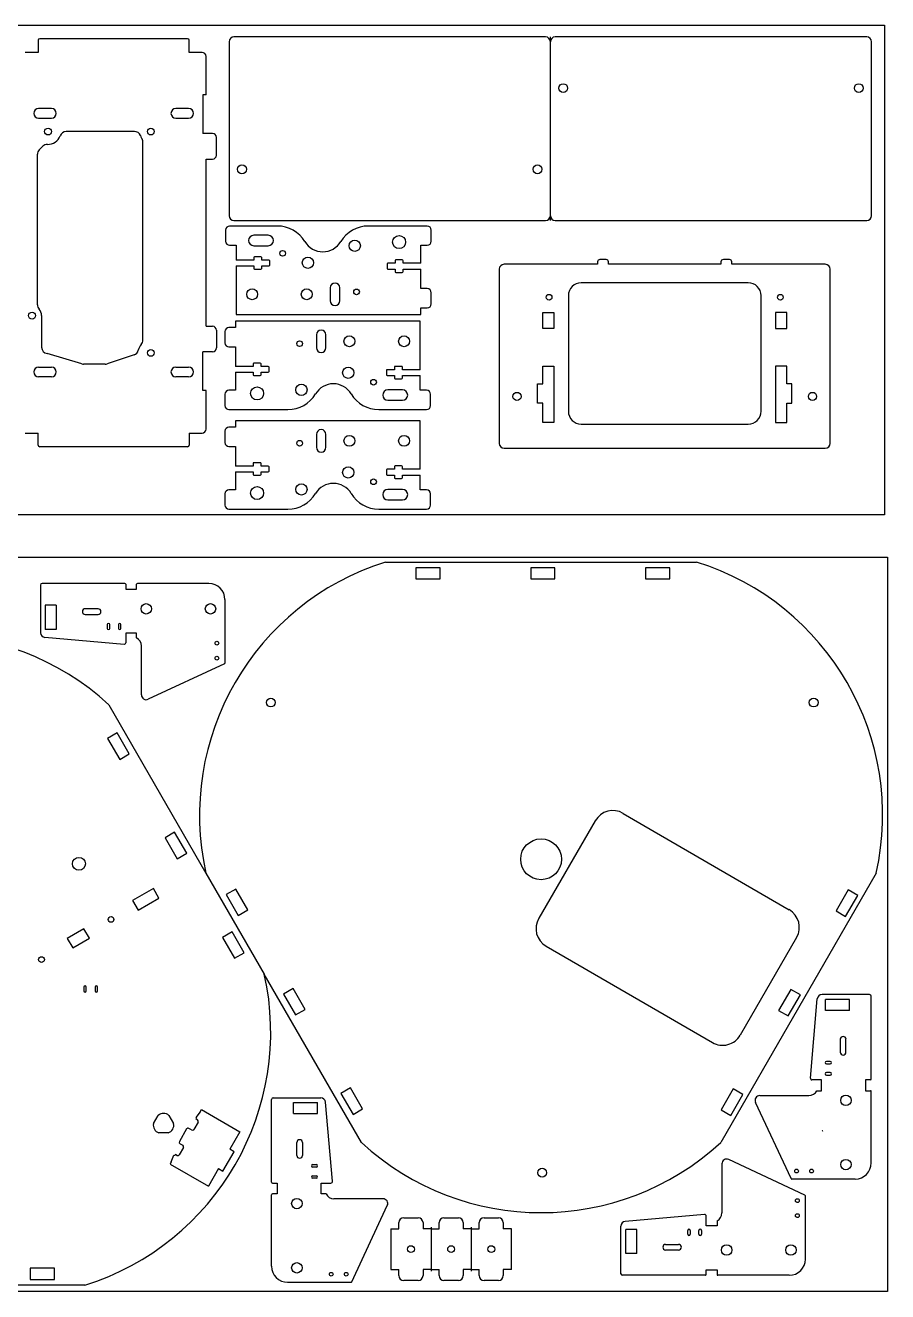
# Model space of a CAD drawing. Header units: inches. Extents: x 81 to 900, y 270 to 1898.
# Drawn here: x 363 to 900, y 1110 to 1898 of the extents above; entities that cross this region are included whole.
import ezdxf

# ---------------------------------------------------------------- set-up
doc = ezdxf.new("R2010")
doc.units = ezdxf.units.IN
doc.header["$MEASUREMENT"] = 0
doc.linetypes.add('Continuous2', pattern=[0])
doc.layers.add('68351 TABLE', color=1, linetype='Continuous')

msp = doc.modelspace()

# ---------------------------------------------------------------- linework, layer by layer
at = {"color": 1, "linetype": 'Continuous2', "lineweight": -3, "true_color": 0xff0000}
for p, q in [((487.11, 1540.94), (487.11, 1501.44)), ((486.83, 1500.99), (439.38, 1478.86)), ((839.54, 1180.46), (817.41, 1227.9)), ((848.19, 1170.2), (800.74, 1192.32)), ((879.49, 1180.17), (839.99, 1180.17)), ((848.48, 1130.24), (848.48, 1169.74)), ((566.08, 1116.2), (588.2, 1163.65)), ((526.13, 1115.91), (565.63, 1115.91))]:
    msp.add_line(p, q, dxfattribs=at)
at = {"color": 2, "linetype": 'Continuous2', "lineweight": -3, "true_color": 0xffff00}
msp.add_circle((683.93, 1379.26), 12.7, dxfattribs=at)
at = {"color": 1, "linetype": 'Continuous2', "lineweight": -3, "true_color": 0xff0000}
for centre, radius, start, end in [((438.11, 1481.58), 3, 180, 295), ((820.13, 1229.17), 3, 90, 205), ((799.48, 1189.6), 3, 65, 180), ((585.48, 1164.91), 3, 335, 90), ((847.98, 1169.74), 0.5, 0, 65), ((565.63, 1116.41), 0.5, 270, 335)]:
    msp.add_arc(centre, radius, start, end, dxfattribs=at)
at = {"layer": '68351 TABLE', "color": 2, "linetype": 'Continuous2', "lineweight": -3, "true_color": 0xffff00}
for p, q in [((84.99, 1898.46), (897.79, 1898.46)), ((897.79, 1898.46), (897.79, 1593.66)), ((897.79, 1593.66), (84.99, 1593.66)), ((86.91, 1567.26), (899.71, 1567.26)), ((899.71, 1567.26), (899.71, 1110.06)), ((899.71, 1110.06), (86.91, 1110.06))]:
    msp.add_line(p, q, dxfattribs=at)
at = {"layer": '68351 TABLE', "color": 1, "linetype": 'Continuous2', "lineweight": -3, "true_color": 0xff0000}
for p, q in [((370.83, 1889.13), (370.83, 1881.63)), ((463.83, 1890.13), (371.83, 1890.13)), ((464.83, 1881.63), (464.83, 1889.13)), ((489.71, 1888.22), (489.71, 1779.92)), ((686.71, 1891.22), (492.71, 1891.22)), ((886.71, 1891.22), (692.71, 1891.22)), ((889.71, 1779.92), (889.71, 1888.22)), ((370.83, 1881.63), (362.83, 1881.63)), ((472.83, 1881.63), (464.83, 1881.63)), ((475.33, 1855.13), (475.33, 1879.13)), ((475.33, 1855.13), (473.33, 1855.13)), ((473.33, 1855.13), (473.33, 1831.13)), ((479.33, 1831.13), (473.33, 1831.13)), ((481.83, 1817.63), (481.83, 1828.63)), ((475.33, 1815.13), (479.33, 1815.13)), ((475.33, 1711.13), (475.33, 1815.13)), ((492.71, 1776.92), (686.71, 1776.92)), ((692.71, 1776.92), (886.71, 1776.92)), ((487.54, 1771.01), (487.54, 1764.01)), ((519.76, 1773.51), (490.04, 1773.51)), ((613.04, 1773.51), (576.33, 1773.51)), ((615.54, 1764.01), (615.54, 1771.01)), ((490.04, 1761.51), (494.04, 1761.51)), ((494.04, 1761.51), (494.04, 1752.29)), ((609.04, 1761.51), (613.04, 1761.51)), ((609.04, 1750.29), (609.04, 1761.51)), ((505.04, 1752.29), (494.04, 1752.29)), ((505.04, 1753.87), (505.04, 1752.29)), ((509.54, 1754.37), (505.54, 1754.37)), ((510.04, 1752.29), (510.04, 1753.87)), ((514.54, 1752.29), (510.04, 1752.29)), ((515.04, 1749.24), (515.04, 1751.79)), ((593.04, 1750.29), (588.54, 1750.29)), ((593.04, 1751.87), (593.04, 1750.29)), ((597.54, 1752.37), (593.54, 1752.37)), ((598.04, 1750.29), (598.04, 1751.87)), ((609.04, 1750.29), (598.04, 1750.29)), ((719.1, 1751.17), (719.1, 1749.67)), ((724.4, 1752.67), (720.6, 1752.67)), ((725.9, 1749.67), (725.9, 1751.17)), ((795.9, 1751.17), (795.9, 1749.67)), ((801.2, 1752.67), (797.4, 1752.67)), ((802.7, 1749.67), (802.7, 1751.17)), ((494.04, 1748.74), (505.04, 1748.74)), ((494.04, 1748.74), (494.04, 1718.51)), ((505.04, 1748.74), (505.04, 1747.15)), ((505.54, 1746.65), (509.54, 1746.65)), ((510.04, 1747.15), (510.04, 1748.74)), ((510.04, 1748.74), (514.54, 1748.74)), ((588.04, 1749.79), (588.04, 1747.24)), ((588.54, 1746.74), (593.04, 1746.74)), ((593.04, 1746.74), (593.04, 1745.15)), ((593.54, 1744.65), (597.54, 1744.65)), ((598.04, 1745.15), (598.04, 1746.74)), ((598.04, 1746.74), (609.04, 1746.74)), ((609.04, 1734.51), (609.04, 1746.74)), ((657.9, 1746.67), (657.9, 1638.17)), ((719.1, 1749.67), (660.9, 1749.67)), ((795.9, 1749.67), (725.9, 1749.67)), ((860.9, 1749.67), (802.7, 1749.67)), ((863.9, 1638.17), (863.9, 1746.67)), ((613.04, 1734.51), (609.04, 1734.51)), ((615.54, 1725.01), (615.54, 1732.01)), ((609.04, 1722.51), (613.04, 1722.51)), ((609.04, 1718.51), (609.04, 1722.51)), ((475.33, 1711.13), (479.33, 1711.13)), ((608.62, 1714.27), (493.62, 1714.27)), ((493.62, 1714.27), (493.62, 1710.27)), ((494.04, 1718.51), (609.04, 1718.51)), ((608.62, 1684.04), (608.62, 1714.27)), ((481.83, 1708.63), (481.83, 1697.63)), ((487.12, 1707.77), (487.12, 1700.77)), ((493.62, 1710.27), (489.62, 1710.27)), ((479.33, 1695.13), (473.33, 1695.13)), ((473.33, 1671.13), (473.33, 1695.13)), ((489.62, 1698.27), (493.62, 1698.27)), ((493.62, 1698.27), (493.62, 1686.04)), ((504.62, 1687.63), (504.62, 1686.04)), ((509.12, 1688.13), (505.12, 1688.13)), ((509.62, 1686.04), (509.62, 1687.63)), ((504.62, 1686.04), (493.62, 1686.04)), ((493.62, 1682.49), (493.62, 1671.27)), ((493.62, 1682.49), (504.62, 1682.49)), ((504.62, 1682.49), (504.62, 1680.91)), ((505.12, 1680.41), (509.12, 1680.41)), ((514.12, 1686.04), (509.62, 1686.04)), ((509.62, 1680.91), (509.62, 1682.49)), ((509.62, 1682.49), (514.12, 1682.49)), ((514.62, 1682.99), (514.62, 1685.54)), ((587.62, 1683.54), (587.62, 1680.99)), ((592.62, 1684.04), (588.12, 1684.04)), ((588.12, 1680.49), (592.62, 1680.49)), ((592.62, 1685.63), (592.62, 1684.04)), ((592.62, 1680.49), (592.62, 1678.91)), ((597.12, 1686.13), (593.12, 1686.13)), ((597.62, 1684.04), (597.62, 1685.63)), ((608.62, 1684.04), (597.62, 1684.04)), ((597.62, 1678.91), (597.62, 1680.49)), ((597.62, 1680.49), (608.62, 1680.49)), ((608.62, 1671.27), (608.62, 1680.49)), ((593.12, 1678.41), (597.12, 1678.41)), ((475.33, 1671.13), (473.33, 1671.13)), ((475.33, 1647.13), (475.33, 1671.13)), ((487.12, 1668.77), (487.12, 1661.77)), ((493.62, 1671.27), (489.62, 1671.27)), ((612.62, 1671.27), (608.62, 1671.27)), ((615.12, 1661.77), (615.12, 1668.77)), ((489.62, 1659.27), (526.33, 1659.27)), ((582.9, 1659.27), (612.62, 1659.27)), ((493.62, 1648.27), (489.62, 1648.27)), ((608.62, 1652.27), (493.62, 1652.27)), ((493.62, 1652.27), (493.62, 1648.27)), ((608.62, 1622.04), (608.62, 1652.27)), ((362.83, 1644.63), (370.83, 1644.63)), ((370.83, 1637.13), (370.83, 1644.63)), ((464.83, 1644.63), (472.83, 1644.63)), ((464.83, 1644.63), (464.83, 1637.13)), ((487.12, 1645.77), (487.12, 1638.77)), ((463.83, 1636.13), (371.83, 1636.13)), ((489.62, 1636.27), (493.62, 1636.27)), ((493.62, 1636.27), (493.62, 1624.04)), ((660.9, 1635.17), (860.9, 1635.17)), ((504.62, 1625.63), (504.62, 1624.04)), ((509.12, 1626.13), (505.12, 1626.13)), ((509.62, 1624.04), (509.62, 1625.63)), ((597.12, 1624.13), (593.12, 1624.13)), ((504.62, 1624.04), (493.62, 1624.04)), ((493.62, 1620.49), (493.62, 1609.27)), ((493.62, 1620.49), (504.62, 1620.49)), ((504.62, 1620.49), (504.62, 1618.91)), ((505.12, 1618.41), (509.12, 1618.41)), ((514.12, 1624.04), (509.62, 1624.04)), ((509.62, 1618.91), (509.62, 1620.49)), ((509.62, 1620.49), (514.12, 1620.49)), ((514.62, 1620.99), (514.62, 1623.54)), ((587.62, 1621.54), (587.62, 1618.99)), ((592.62, 1622.04), (588.12, 1622.04)), ((588.12, 1618.49), (592.62, 1618.49)), ((592.62, 1623.63), (592.62, 1622.04)), ((592.62, 1618.49), (592.62, 1616.91)), ((593.12, 1616.41), (597.12, 1616.41)), ((597.62, 1622.04), (597.62, 1623.63)), ((608.62, 1622.04), (597.62, 1622.04)), ((597.62, 1616.91), (597.62, 1618.49)), ((597.62, 1618.49), (608.62, 1618.49)), ((608.62, 1609.27), (608.62, 1618.49)), ((493.62, 1609.27), (489.62, 1609.27)), ((612.62, 1609.27), (608.62, 1609.27)), ((487.12, 1606.77), (487.12, 1599.77)), ((615.12, 1599.77), (615.12, 1606.77)), ((489.62, 1597.27), (526.33, 1597.27)), ((582.9, 1597.27), (612.62, 1597.27)), ((587.12, 1564.26), (780.75, 1564.26)), ((372.26, 1549.94), (372.26, 1520.33)), ((424.85, 1550.94), (373.26, 1550.94)), ((425.35, 1550.44), (425.35, 1547.44)), ((425.35, 1547.44), (432.11, 1547.44)), ((432.11, 1547.44), (432.11, 1550.44)), ((477.11, 1550.94), (432.61, 1550.94)), ((424.27, 1513.04), (374.99, 1517.35)), ((432.11, 1520.04), (425.35, 1520.04)), ((425.35, 1520.04), (425.35, 1514.03)), ((432.11, 1517.04), (432.11, 1520.04)), ((435.11, 1481.58), (435.11, 1512.11)), ((414.78, 1475.45), (475.31, 1370.6)), ((475.31, 1370.6), (511.59, 1307.77)), ((892.56, 1370.6), (795.74, 1202.92)), ((572.13, 1202.92), (511.59, 1307.77)), ((888.49, 1295.03), (858.88, 1295.03)), ((889.49, 1242.43), (889.49, 1294.03)), ((851.58, 1243.02), (855.9, 1292.29)), ((858.59, 1241.93), (852.58, 1241.93)), ((858.59, 1235.17), (858.59, 1241.93)), ((888.99, 1241.93), (885.99, 1241.93)), ((885.99, 1241.93), (885.99, 1235.17)), ((517.13, 1230.77), (546.73, 1230.77)), ((820.13, 1232.17), (850.66, 1232.17)), ((855.59, 1235.17), (858.59, 1235.17)), ((885.99, 1235.17), (888.99, 1235.17)), ((889.49, 1190.17), (889.49, 1234.67)), ((516.13, 1178.17), (516.13, 1229.77)), ((554.03, 1178.76), (549.72, 1228.03)), ((796.48, 1189.6), (796.48, 1159.07)), ((516.63, 1177.67), (519.63, 1177.67)), ((519.63, 1177.67), (519.63, 1170.91)), ((547.03, 1170.91), (547.03, 1177.67)), ((547.03, 1177.67), (553.04, 1177.67)), ((516.13, 1125.91), (516.13, 1170.41)), ((519.63, 1170.91), (516.63, 1170.91)), ((550.03, 1170.91), (547.03, 1170.91)), ((585.48, 1167.91), (554.96, 1167.91)), ((595.42, 1149.25), (595.42, 1153.05)), ((598.42, 1156.05), (607.42, 1156.05)), ((610.42, 1153.05), (610.42, 1149.25)), ((620.42, 1149.25), (620.42, 1153.05)), ((623.42, 1156.05), (632.42, 1156.05)), ((635.42, 1153.05), (635.42, 1149.25)), ((645.42, 1149.25), (645.42, 1153.05)), ((648.42, 1156.05), (657.42, 1156.05)), ((660.42, 1153.05), (660.42, 1149.25)), ((785.63, 1158.15), (736.36, 1153.84)), ((786.72, 1151.14), (786.72, 1157.15)), ((793.48, 1151.14), (786.72, 1151.14)), ((793.48, 1154.14), (793.48, 1151.14)), ((590.42, 1149.25), (595.42, 1149.25)), ((590.42, 1149.25), (590.42, 1123.85)), ((615.42, 1149.25), (610.42, 1149.25)), ((615.42, 1149.25), (620.42, 1149.25)), ((640.42, 1149.25), (635.42, 1149.25)), ((640.42, 1149.25), (645.42, 1149.25)), ((665.42, 1149.25), (660.42, 1149.25)), ((665.42, 1123.85), (665.42, 1149.25)), ((733.62, 1121.24), (733.62, 1150.85)), ((590.42, 1123.85), (595.42, 1123.85)), ((595.42, 1120.05), (595.42, 1123.85)), ((610.42, 1123.85), (610.42, 1120.05)), ((615.42, 1123.85), (610.42, 1123.85)), ((615.42, 1123.85), (620.42, 1123.85)), ((620.42, 1120.05), (620.42, 1123.85)), ((635.42, 1123.85), (635.42, 1120.05)), ((640.42, 1123.85), (635.42, 1123.85)), ((640.42, 1123.85), (645.42, 1123.85)), ((645.42, 1120.05), (645.42, 1123.85)), ((660.42, 1123.85), (660.42, 1120.05)), ((665.42, 1123.85), (660.42, 1123.85)), ((786.22, 1120.24), (734.62, 1120.24)), ((786.72, 1120.74), (786.72, 1123.74)), ((786.72, 1123.74), (793.48, 1123.74)), ((793.48, 1123.74), (793.48, 1120.74)), ((838.48, 1120.24), (793.98, 1120.24)), ((399.78, 1114.11), (206.16, 1114.11)), ((607.42, 1117.05), (598.42, 1117.05)), ((632.42, 1117.05), (623.42, 1117.05)), ((657.42, 1117.05), (648.42, 1117.05))]:
    msp.add_line(p, q, dxfattribs=at)
at = {"layer": '68351 TABLE', "color": 5, "linetype": 'Continuous2', "lineweight": -3, "true_color": 0x0000ff}
for p, q in [((689.71, 1776.92), (689.71, 1891.22)), ((379.13, 1846.63), (371.13, 1846.63)), ((464.52, 1846.63), (456.52, 1846.63)), ((371.13, 1840.63), (379.13, 1840.63)), ((456.52, 1840.63), (464.52, 1840.63)), ((430.72, 1832.33), (388.28, 1832.33)), ((373.68, 1823.17), (371.5, 1820.98)), ((435.97, 1702.47), (435.97, 1826)), ((370.33, 1724.52), (370.33, 1818.15)), ((514.04, 1767.76), (505.04, 1767.76)), ((505.04, 1761.26), (514.04, 1761.26)), ((552.64, 1735.01), (552.64, 1727.01)), ((558.64, 1727.01), (558.64, 1735.01)), ((812.9, 1738.17), (708.9, 1738.17)), ((700.9, 1730.17), (700.9, 1658.17)), ((820.9, 1658.17), (820.9, 1730.17)), ((684.92, 1709.67), (684.92, 1719.67)), ((684.92, 1719.67), (691.88, 1719.67)), ((691.88, 1719.67), (691.88, 1709.67)), ((829.92, 1719.67), (829.92, 1709.67)), ((836.88, 1719.67), (829.92, 1719.67)), ((836.88, 1709.67), (836.88, 1719.67)), ((372.99, 1717.73), (372.99, 1698.08)), ((544.02, 1705.77), (544.02, 1697.77)), ((550.02, 1697.77), (550.02, 1705.77)), ((691.88, 1709.67), (684.92, 1709.67)), ((829.92, 1709.67), (836.88, 1709.67)), ((397.98, 1687.69), (376.38, 1694.13)), ((412.54, 1687.52), (399.13, 1687.52)), ((430.52, 1693.31), (413.81, 1687.73)), ((371.13, 1685.63), (379.13, 1685.63)), ((379.13, 1679.63), (371.13, 1679.63)), ((456.52, 1685.63), (464.52, 1685.63)), ((464.52, 1679.63), (456.52, 1679.63)), ((684.92, 1675.17), (684.92, 1686.17)), ((684.92, 1686.17), (691.88, 1686.17)), ((691.88, 1686.17), (691.88, 1651.17)), ((829.92, 1686.17), (829.92, 1651.17)), ((836.88, 1686.17), (829.92, 1686.17)), ((836.88, 1675.17), (836.88, 1686.17)), ((597.62, 1671.52), (588.62, 1671.52)), ((681.67, 1663.17), (681.67, 1675.17)), ((681.67, 1675.17), (684.92, 1675.17)), ((840.13, 1675.17), (836.88, 1675.17)), ((840.13, 1663.17), (840.13, 1675.17)), ((588.62, 1665.02), (597.62, 1665.02)), ((684.92, 1663.17), (681.67, 1663.17)), ((684.92, 1651.17), (684.92, 1663.17)), ((836.88, 1663.17), (840.13, 1663.17)), ((836.88, 1651.17), (836.88, 1663.17)), ((691.88, 1651.17), (684.92, 1651.17)), ((708.9, 1650.17), (812.9, 1650.17)), ((829.92, 1651.17), (836.88, 1651.17)), ((544.02, 1643.77), (544.02, 1635.77)), ((550.02, 1635.77), (550.02, 1643.77)), ((597.62, 1609.52), (588.62, 1609.52)), ((588.62, 1603.02), (597.62, 1603.02)), ((621.01, 1560.68), (605.95, 1560.68)), ((605.95, 1560.68), (605.95, 1553.77)), ((605.95, 1553.77), (621.01, 1553.77)), ((621.01, 1553.77), (621.01, 1560.68)), ((692.51, 1560.68), (677.45, 1560.68)), ((677.45, 1560.68), (677.45, 1553.77)), ((677.45, 1553.77), (692.51, 1553.77)), ((692.51, 1553.77), (692.51, 1560.68)), ((764.01, 1560.68), (748.95, 1560.68)), ((748.95, 1560.68), (748.95, 1553.77)), ((748.95, 1553.77), (764.01, 1553.77)), ((764.01, 1553.77), (764.01, 1560.68)), ((382.11, 1537.36), (375.26, 1537.36)), ((375.26, 1537.36), (375.26, 1522.36)), ((382.11, 1537.36), (382.11, 1522.36)), ((408.11, 1535.21), (400.11, 1535.21)), ((400.11, 1531.66), (408.11, 1531.66)), ((382.11, 1522.36), (375.26, 1522.36)), ((413.86, 1525.39), (413.86, 1522.99)), ((415.36, 1522.99), (415.36, 1525.39)), ((420.86, 1525.39), (420.86, 1522.99)), ((422.36, 1522.99), (422.36, 1525.39)), ((420.05, 1457.96), (414.06, 1454.5)), ((414.06, 1454.5), (421.59, 1441.46)), ((427.58, 1444.92), (420.05, 1457.96)), ((421.59, 1441.46), (427.58, 1444.92)), ((735.02, 1407.84), (838.41, 1347.88)), ((455.8, 1396.04), (449.81, 1392.58)), ((463.33, 1383), (455.8, 1396.04)), ((717.66, 1403.23), (682.46, 1342.54)), ((449.81, 1392.58), (457.34, 1379.54)), ((457.34, 1379.54), (463.33, 1383)), ((442.62, 1361.01), (429.63, 1353.51)), ((446.05, 1355.07), (442.62, 1361.01)), ((493.82, 1360.75), (487.83, 1357.29)), ((487.83, 1357.29), (495.36, 1344.25)), ((501.35, 1347.71), (493.82, 1360.75)), ((875.1, 1360.15), (867.57, 1347.1)), ((873.56, 1343.65), (881.09, 1356.69)), ((881.09, 1356.69), (875.1, 1360.15)), ((429.63, 1353.51), (433.06, 1347.57)), ((433.06, 1347.57), (446.05, 1355.07)), ((495.36, 1344.25), (501.35, 1347.71)), ((867.57, 1347.1), (873.56, 1343.65)), ((399.32, 1336.01), (388.93, 1330.01)), ((402.75, 1330.07), (399.32, 1336.01)), ((491.55, 1334.12), (485.56, 1330.66)), ((499.08, 1321.08), (491.55, 1334.12)), ((388.93, 1330.01), (392.36, 1324.07)), ((392.36, 1324.07), (402.75, 1330.07)), ((485.56, 1330.66), (493.09, 1317.62)), ((687.08, 1325.18), (790.59, 1265.15)), ((843.04, 1330.55), (807.96, 1269.79)), ((493.09, 1317.62), (499.08, 1321.08)), ((399.24, 1299.67), (399.24, 1297.27)), ((400.74, 1297.27), (400.74, 1299.67)), ((406.24, 1299.67), (406.24, 1297.27)), ((407.74, 1297.27), (407.74, 1299.67)), ((529.57, 1298.83), (523.58, 1295.37)), ((523.58, 1295.37), (531.11, 1282.33)), ((537.1, 1285.79), (529.57, 1298.83)), ((839.35, 1298.23), (831.82, 1285.18)), ((837.81, 1281.72), (845.34, 1294.77)), ((845.34, 1294.77), (839.35, 1298.23)), ((531.11, 1282.33), (537.1, 1285.79)), ((831.82, 1285.18), (837.81, 1281.72)), ((860.91, 1285.17), (860.91, 1292.03)), ((875.91, 1292.03), (860.91, 1292.03)), ((875.91, 1285.17), (860.91, 1285.17)), ((875.91, 1285.17), (875.91, 1292.03)), ((870.21, 1267.17), (870.21, 1259.17)), ((873.76, 1259.17), (873.76, 1267.17)), ((863.94, 1253.42), (861.54, 1253.42)), ((861.54, 1251.92), (863.94, 1251.92)), ((863.94, 1246.42), (861.54, 1246.42)), ((861.54, 1244.92), (863.94, 1244.92)), ((565.32, 1236.91), (559.33, 1233.45)), ((559.33, 1233.45), (566.86, 1220.41)), ((572.85, 1223.87), (565.32, 1236.91)), ((803.6, 1236.3), (796.07, 1223.26)), ((802.06, 1219.8), (809.59, 1232.85)), ((809.59, 1232.85), (803.6, 1236.3)), ((471.77, 1222.1), (468.9, 1218.52)), ((471.77, 1222.1), (472.52, 1223.4)), ((472.52, 1223.4), (496.34, 1209.65)), ((529.71, 1220.91), (529.71, 1227.77)), ((529.71, 1227.77), (544.71, 1227.77)), ((544.71, 1220.91), (544.71, 1227.77)), ((566.86, 1220.41), (572.85, 1223.87)), ((796.07, 1223.26), (802.06, 1219.8)), ((442.61, 1214.73), (445.51, 1219.76)), ((452.22, 1219.76), (455.13, 1214.73)), ((470.35, 1215.64), (467.73, 1211.09)), ((468.9, 1218.52), (469.37, 1217.94)), ((469.12, 1217.5), (469.37, 1217.94)), ((469.99, 1217), (469.12, 1217.5)), ((529.71, 1220.91), (544.71, 1220.91)), ((451.77, 1208.92), (445.96, 1208.92)), ((463.26, 1211.36), (458.76, 1203.56)), ((466.36, 1210.72), (464.63, 1211.72)), ((496.34, 1209.65), (490.06, 1198.77)), ((461.23, 1199.83), (458.6, 1195.28)), ((459.13, 1202.2), (460.86, 1201.2)), ((492.87, 1197.15), (490.06, 1198.77)), ((531.85, 1194.91), (531.85, 1202.91)), ((535.4, 1202.91), (535.4, 1194.91)), ((453.71, 1190.82), (452.96, 1189.52)), ((453.71, 1190.82), (455.38, 1195.11)), ((455.38, 1195.11), (456.12, 1194.99)), ((456.37, 1195.42), (456.12, 1194.99)), ((457.24, 1194.92), (456.37, 1195.42)), ((485.87, 1185.02), (492.87, 1197.15)), ((452.96, 1189.52), (476.78, 1175.77)), ((483.06, 1186.65), (476.78, 1175.77)), ((483.06, 1186.65), (485.87, 1185.02)), ((541.68, 1189.16), (544.08, 1189.16)), ((544.08, 1187.66), (541.68, 1187.66)), ((541.68, 1182.16), (544.08, 1182.16)), ((544.08, 1180.66), (541.68, 1180.66)), ((615.42, 1150.25), (615.42, 1122.85)), ((640.42, 1150.25), (640.42, 1122.85)), ((743.48, 1148.83), (736.62, 1148.83)), ((736.62, 1133.83), (736.62, 1148.83)), ((743.48, 1133.83), (743.48, 1148.83)), ((775.23, 1145.79), (775.23, 1148.19)), ((776.73, 1148.19), (776.73, 1145.79)), ((782.23, 1145.79), (782.23, 1148.19)), ((783.73, 1148.19), (783.73, 1145.79)), ((761.48, 1139.52), (769.48, 1139.52)), ((769.48, 1135.97), (761.48, 1135.97)), ((743.48, 1133.83), (736.62, 1133.83)), ((380.95, 1124.6), (365.89, 1124.6)), ((365.89, 1124.6), (365.89, 1117.69)), ((380.95, 1117.69), (380.95, 1124.6)), ((365.89, 1117.69), (380.95, 1117.69))]:
    msp.add_line(p, q, dxfattribs=at)
for centre, radius in [((697.71, 1859.37), 2.75), ((881.71, 1859.37), 2.75), ((376.97, 1832.33), 2.13), ((440.97, 1832.33), 2.12), ((497.71, 1808.82), 2.75), ((681.71, 1808.82), 2.75), ((595.54, 1763.51), 4.05), ((523.04, 1756.51), 1.77), ((567.91, 1761.25), 3.5), ((538.78, 1750.64), 3.5), ((504.04, 1731.01), 3.4), ((538.04, 1731.01), 3.4), ((569.04, 1732.51), 1.77), ((688.9, 1729.17), 1.77), ((832.9, 1729.17), 1.78), ((366.99, 1717.73), 2.13), ((564.62, 1701.77), 3.4), ((598.62, 1701.77), 3.4), ((440.97, 1694.53), 2.13), ((533.62, 1700.27), 1.77), ((563.88, 1682.13), 3.5), ((507.12, 1669.27), 4.05), ((534.75, 1671.53), 3.5), ((579.62, 1676.27), 1.77), ((668.9, 1667.42), 2.54), ((852.9, 1667.42), 2.54), ((533.62, 1638.27), 1.78), ((564.62, 1639.77), 3.4), ((598.62, 1639.77), 3.4), ((563.88, 1620.13), 3.5), ((507.12, 1607.27), 4.05), ((534.75, 1609.53), 3.5), ((579.62, 1614.27), 1.78), ((438.11, 1535.19), 3.25), ((478.11, 1535.19), 3.25), ((482.11, 1513.79), 1.18), ((482.11, 1504.44), 1.18), ((515.66, 1476.82), 2.75), ((853.61, 1476.82), 2.75), ((396.19, 1376.43), 4), ((416.19, 1341.79), 1.77), ((372.89, 1316.79), 1.78), ((873.74, 1229.17), 3.25), ((873.74, 1189.17), 3.25), ((684.63, 1184.14), 2.75), ((842.99, 1185.17), 1.18), ((852.34, 1185.17), 1.18), ((531.88, 1164.91), 3.25), ((843.48, 1166.74), 1.18), ((843.48, 1157.4), 1.18), ((602.92, 1136.55), 2.12), ((627.92, 1136.55), 2.12), ((652.92, 1136.55), 2.12), ((799.48, 1135.99), 3.25), ((839.48, 1135.99), 3.25), ((531.88, 1124.91), 3.25), ((553.28, 1120.91), 1.18), ((562.63, 1120.91), 1.18)]:
    msp.add_circle(centre, radius, dxfattribs=at)
at = {"layer": '68351 TABLE', "color": 1, "linetype": 'Continuous2', "lineweight": -3, "true_color": 0xff0000}
for centre, radius, start, end in [((371.83, 1889.13), 1, 90, 180), ((463.83, 1889.13), 1, 360, 90), ((492.71, 1888.22), 3, 90, 180), ((686.71, 1888.22), 3, 360, 90), ((692.71, 1888.22), 3, 90, 180), ((886.71, 1888.22), 3, 0, 90), ((472.83, 1879.13), 2.5, 360, 90), ((479.33, 1828.63), 2.5, 360, 90), ((479.33, 1817.63), 2.5, 270, 0), ((492.71, 1779.92), 3, 180, 270), ((686.71, 1779.92), 3, 270, 0), ((692.71, 1779.92), 3, 180, 270), ((886.71, 1779.92), 3, 270, 0), ((490.04, 1771.01), 2.5, 90, 180), ((519.76, 1753.51), 20, 31.00758, 90), ((576.33, 1753.51), 20, 90, 148.99242), ((613.04, 1771.01), 2.5, 0, 90), ((490.04, 1764.01), 2.5, 180, 270), ((548.04, 1770.51), 13, 211.00758, 328.99242), ((613.04, 1764.01), 2.5, 270, 0), ((505.54, 1753.87), 0.5, 90, 180), ((509.54, 1753.87), 0.5, 0, 90), ((514.54, 1751.79), 0.5, 0, 90), ((588.54, 1749.79), 0.5, 90, 180), ((593.54, 1751.87), 0.5, 90, 180), ((597.54, 1751.87), 0.5, 360, 90), ((720.6, 1751.17), 1.5, 90, 180), ((724.4, 1751.17), 1.5, 0, 90), ((797.4, 1751.17), 1.5, 90, 180), ((801.2, 1751.17), 1.5, 360, 90), ((505.54, 1747.15), 0.5, 180, 270), ((509.54, 1747.15), 0.5, 270, 0), ((514.54, 1749.24), 0.5, 270, 0), ((588.54, 1747.24), 0.5, 180, 270), ((593.54, 1745.15), 0.5, 180, 270), ((597.54, 1745.15), 0.5, 270, 360), ((660.9, 1746.67), 3, 90, 180), ((860.9, 1746.67), 3, 0, 90), ((613.04, 1732.01), 2.5, 360, 90), ((613.04, 1725.01), 2.5, 270, 0), ((479.33, 1708.63), 2.5, 360, 90), ((489.62, 1707.77), 2.5, 90, 180), ((479.33, 1697.63), 2.5, 270, 360), ((489.62, 1700.77), 2.5, 180, 270), ((505.12, 1687.63), 0.5, 90, 180), ((509.12, 1687.63), 0.5, 0, 90), ((505.12, 1680.91), 0.5, 180, 270), ((509.12, 1680.91), 0.5, 270, 0), ((514.12, 1685.54), 0.5, 0, 90), ((514.12, 1682.99), 0.5, 270, 360), ((588.12, 1683.54), 0.5, 90, 180), ((588.12, 1680.99), 0.5, 180, 270), ((593.12, 1685.63), 0.5, 90, 180), ((597.12, 1685.63), 0.5, 0, 90), ((554.62, 1662.27), 13, 31.00758, 148.99242), ((593.12, 1678.91), 0.5, 180, 270), ((597.12, 1678.91), 0.5, 270, 0), ((489.62, 1668.77), 2.5, 90, 180), ((526.33, 1679.27), 20, 270, 328.99242), ((582.9, 1679.27), 20, 211.00758, 270), ((612.62, 1668.77), 2.5, 0, 90), ((489.62, 1661.77), 2.5, 180, 270), ((612.62, 1661.77), 2.5, 270, 0), ((489.62, 1645.77), 2.5, 90, 180), ((472.83, 1647.13), 2.5, 270, 360), ((371.83, 1637.13), 1, 180, 270), ((463.83, 1637.13), 1, 270, 0), ((489.62, 1638.77), 2.5, 180, 270), ((660.9, 1638.17), 3, 180, 270), ((860.9, 1638.17), 3, 270, 0), ((505.12, 1625.63), 0.5, 90, 180), ((509.12, 1625.63), 0.5, 360, 90), ((593.12, 1623.63), 0.5, 90, 180), ((597.12, 1623.63), 0.5, 0, 90), ((505.12, 1618.91), 0.5, 180, 270), ((509.12, 1618.91), 0.5, 270, 0), ((514.12, 1623.54), 0.5, 0, 90), ((514.12, 1620.99), 0.5, 270, 360), ((588.12, 1621.54), 0.5, 90, 180), ((588.12, 1618.99), 0.5, 180, 270), ((593.12, 1616.91), 0.5, 180, 270), ((597.12, 1616.91), 0.5, 270, 0), ((489.62, 1606.77), 2.5, 90, 180), ((554.62, 1600.27), 13, 31.00758, 148.99242), ((612.62, 1606.77), 2.5, 0, 90), ((526.33, 1617.27), 20, 270, 328.99242), ((582.9, 1617.27), 20, 211.00758, 270), ((489.62, 1599.77), 2.5, 180, 270), ((612.62, 1599.77), 2.5, 270, 360), ((636.3, 1406.76), 165, 107.34144, 192.65856), ((731.57, 1406.76), 165, 347.34144, 72.65856), ((373.26, 1549.94), 1, 90, 180), ((424.85, 1550.44), 0.5, 360, 90), ((432.61, 1550.44), 0.5, 90, 180), ((477.11, 1540.94), 10, 0, 90), ((302.97, 1354.11), 165, 47.34144, 132.65856), ((375.26, 1520.33), 3, 180, 265), ((424.35, 1514.03), 1, 265, 0), ((429.56, 1512.11), 5.55, 360, 62.63998), ((486.61, 1501.44), 0.5, 295.00004, 0.00009), ((350.6, 1271.61), 165, 287.34144, 12.65856), ((858.88, 1292.03), 3, 90, 175), ((888.49, 1294.03), 1, 360, 90), ((852.58, 1242.93), 1, 175, 270), ((888.99, 1242.43), 0.5, 270, 360), ((517.13, 1229.77), 1, 90, 180), ((546.73, 1227.77), 3, 5, 90), ((850.66, 1237.72), 5.55, 270, 332.63998), ((888.99, 1234.67), 0.5, 360, 90), ((858.75, 1209.82), 0.5, 359.99991, 64.99996), ((683.93, 1324.26), 165, 227.34144, 312.65856), ((879.49, 1190.17), 10, 270, 360), ((516.63, 1178.17), 0.5, 180, 270), ((553.04, 1178.67), 1, 270, 5), ((839.99, 1180.67), 0.5, 205.00004, 270.00009), ((516.63, 1170.41), 0.5, 90, 180), ((554.96, 1173.47), 5.55, 207.36002, 270), ((790.92, 1159.07), 5.55, 297.36002, 360), ((598.42, 1153.05), 3, 90, 180), ((607.42, 1153.05), 3, 0, 90), ((623.42, 1153.05), 3, 90, 180), ((632.42, 1153.05), 3, 0, 90), ((648.42, 1153.05), 3, 90, 180), ((657.42, 1153.05), 3, 0, 90), ((736.62, 1150.85), 3, 95, 180), ((785.72, 1157.15), 1, 0, 95), ((838.48, 1130.24), 10, 270, 360), ((526.13, 1125.91), 10, 180, 270), ((598.42, 1120.05), 3, 180, 270), ((607.42, 1120.05), 3, 270, 0), ((623.42, 1120.05), 3, 180, 270), ((632.42, 1120.05), 3, 270, 0), ((648.42, 1120.05), 3, 180, 270), ((657.42, 1120.05), 3, 270, 360), ((734.62, 1121.24), 1, 180, 270), ((786.22, 1120.74), 0.5, 270, 360), ((793.98, 1120.74), 0.5, 180, 270)]:
    msp.add_arc(centre, radius, start, end, dxfattribs=at)
at = {"layer": '68351 TABLE', "color": 5, "linetype": 'Continuous2', "lineweight": -3, "true_color": 0x0000ff}
for centre, radius, start, end in [((371.13, 1843.63), 3, 90, 270), ((379.13, 1843.63), 3, 270, 90), ((456.52, 1843.63), 3, 90, 270), ((464.52, 1843.63), 3, 270, 90), ((376.97, 1832.33), 8, 267.81036, 340.52878), ((388.28, 1828.33), 4, 90, 160.52878), ((430.72, 1828.33), 4, 21.32369, 90), ((440.97, 1832.33), 7, 201.32369, 215.0968), ((376.51, 1820.34), 4, 87.81036, 135), ((431.97, 1826), 4, 360, 35.0968), ((374.33, 1818.15), 4, 135, 180), ((505.04, 1764.51), 3.25, 90, 270), ((514.04, 1764.51), 3.25, 270, 90), ((555.64, 1735.01), 3, 360, 180), ((708.9, 1730.17), 8, 90, 180), ((812.9, 1730.17), 8, 360, 90), ((555.64, 1727.01), 3, 180, 0), ((374.33, 1724.52), 4, 180, 222.77722), ((366.99, 1717.73), 6, 0, 42.77722), ((547.02, 1705.77), 3, 0, 180), ((376.99, 1698.08), 4, 180, 261.31931), ((429.25, 1697.1), 4, 288.46655, 347.62808), ((440.97, 1694.53), 8, 138.59038, 167.62808), ((431.97, 1702.47), 4, 318.59038, 0), ((547.02, 1697.77), 3, 180, 360), ((399.13, 1691.52), 4, 253.39396, 270), ((412.54, 1691.52), 4, 270, 288.46655), ((371.13, 1682.63), 3, 90, 270), ((379.13, 1682.63), 3, 270, 90), ((456.52, 1682.63), 3, 90, 270), ((464.52, 1682.63), 3, 270, 90), ((588.62, 1668.27), 3.25, 90, 270), ((597.62, 1668.27), 3.25, 270, 90), ((708.9, 1658.17), 8, 180, 270), ((812.9, 1658.17), 8, 270, 360), ((547.02, 1643.77), 3, 360, 180), ((547.02, 1635.77), 3, 180, 360), ((588.62, 1606.27), 3.25, 90, 270), ((597.62, 1606.27), 3.25, 270, 90), ((400.11, 1533.44), 1.78, 90, 270), ((408.11, 1533.44), 1.77, 270, 90), ((414.61, 1525.39), 0.75, 0, 180), ((414.61, 1522.99), 0.75, 180, 360), ((421.61, 1525.39), 0.75, 360, 180), ((421.61, 1522.99), 0.75, 180, 360), ((728.65, 1396.86), 12.7, 59.88945, 149.88945), ((693.45, 1336.16), 12.7, 149.88945, 239.88945), ((832.04, 1336.9), 12.7, 330, 59.88945), ((399.99, 1299.67), 0.75, 0, 180), ((399.99, 1297.27), 0.75, 180, 0), ((406.99, 1299.67), 0.75, 0, 180), ((406.99, 1297.27), 0.75, 180, 360), ((796.96, 1276.14), 12.7, 239.88945, 330), ((871.99, 1267.17), 1.78, 360, 180), ((871.99, 1259.17), 1.77, 180, 0), ((861.54, 1252.67), 0.75, 90, 270), ((861.54, 1245.67), 0.75, 90, 270), ((863.94, 1252.67), 0.75, 270, 90), ((863.94, 1245.67), 0.75, 270, 90), ((447.44, 1213.65), 4.95, 167.34144, 252.65856), ((448.87, 1216.12), 4.95, 47.34144, 132.65856), ((450.3, 1213.65), 4.95, 287.34144, 12.65856), ((469.49, 1216.14), 1, 330, 60), ((464.13, 1210.86), 1, 60, 150), ((466.86, 1211.59), 1, 240, 330), ((459.63, 1203.06), 1, 150, 240), ((460.36, 1200.33), 1, 330, 60), ((533.63, 1202.91), 1.78, 0, 180), ((457.74, 1195.78), 1, 240, 330), ((533.63, 1194.91), 1.77, 180, 360), ((541.68, 1188.41), 0.75, 90, 270), ((544.08, 1188.41), 0.75, 270, 90), ((541.68, 1181.41), 0.75, 90, 270), ((544.08, 1181.41), 0.75, 270, 90), ((775.98, 1148.19), 0.75, 0, 180), ((775.98, 1145.79), 0.75, 180, 0), ((782.98, 1148.19), 0.75, 360, 180), ((782.98, 1145.79), 0.75, 180, 0), ((761.48, 1137.74), 1.78, 90, 270), ((769.48, 1137.74), 1.77, 270, 90)]:
    msp.add_arc(centre, radius, start, end, dxfattribs=at)

doc.saveas('drawing.dxf')
